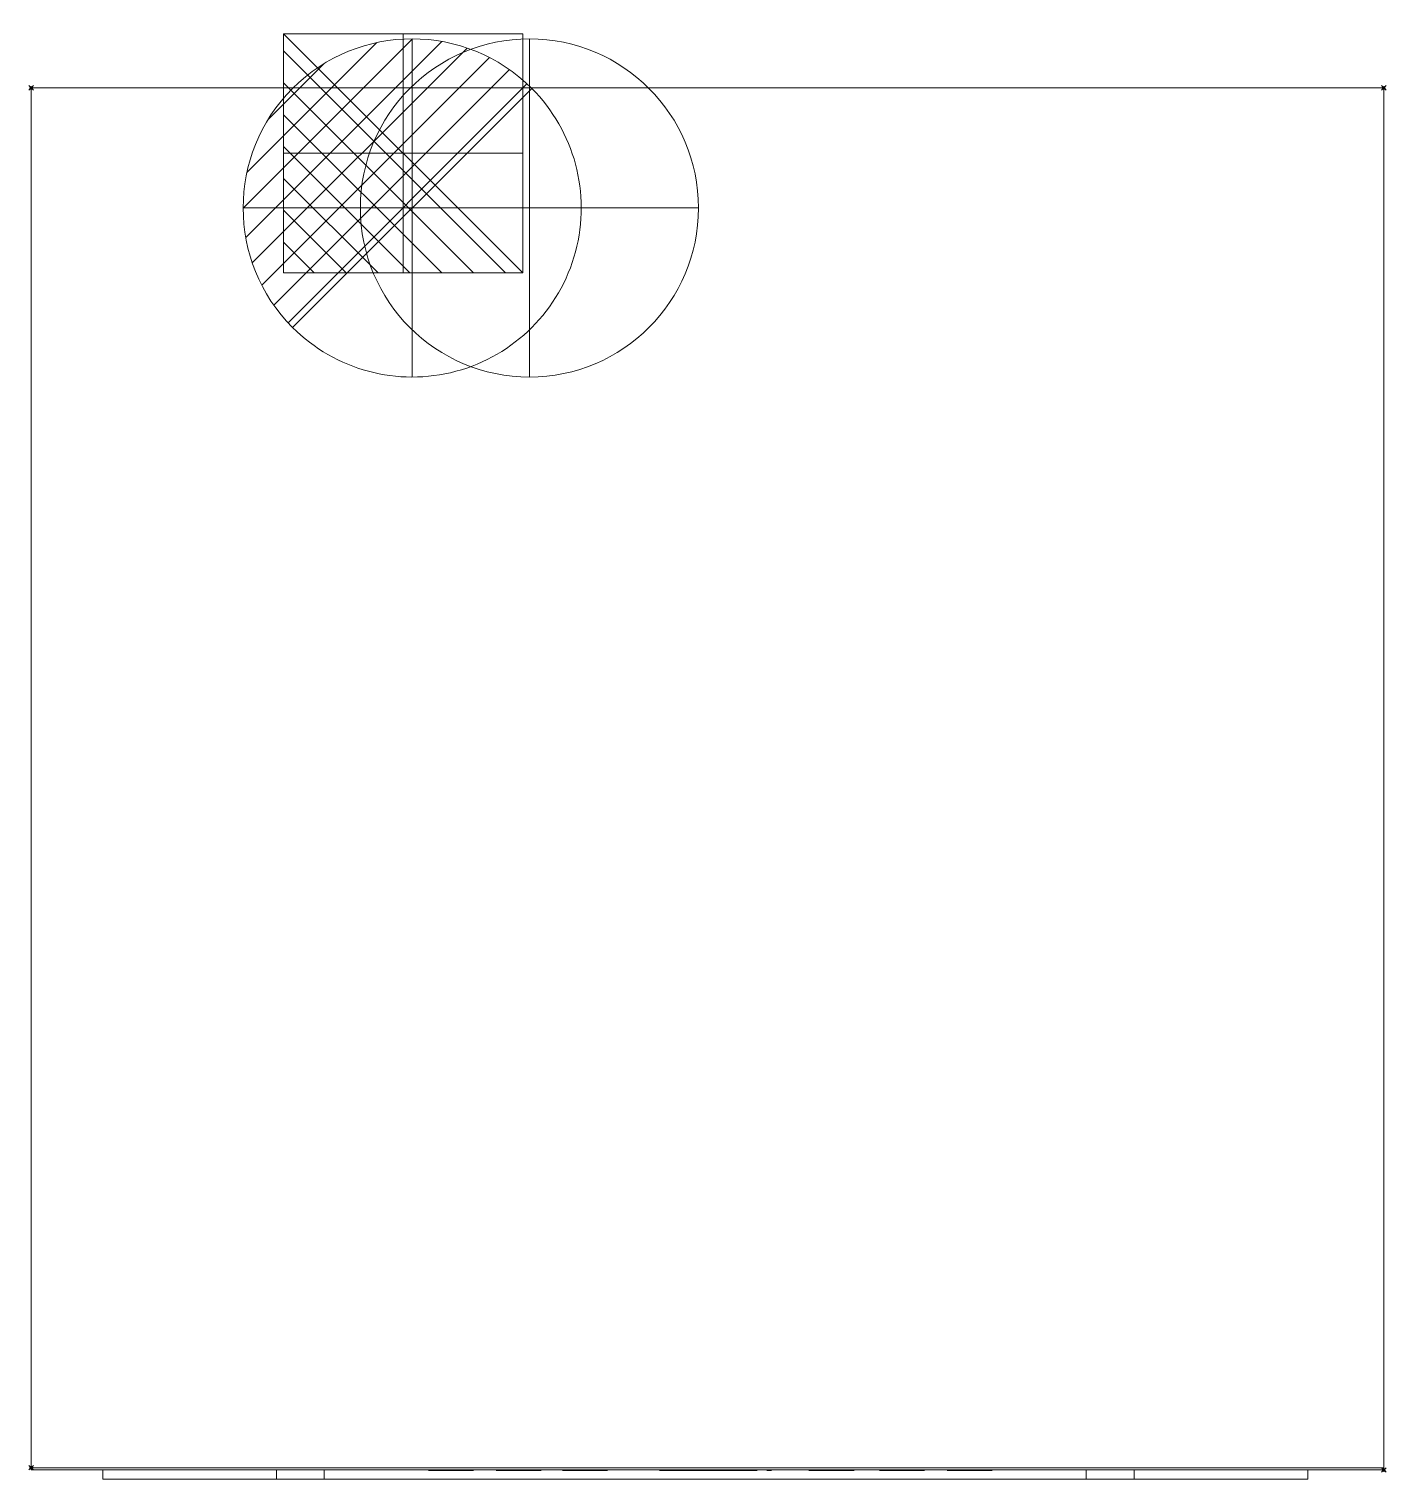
# Model space of a CAD drawing. Extents: x -1 to 601, y -617 to 26.
import ezdxf

# ---------------------------------------------------------------- set-up
doc = ezdxf.new("R2010")
doc.units = 0
doc.header["$PDMODE"] = 35
for name, color, linetype, lineweight in [('IQ_200_2D', 1, 'Continuous', 9), ('IQ_204_2D', 7, 'Continuous', 9), ('IQ_CON_DRAIN_INT', 7, 'Continuous', 30), ('IQ_CON_ELECTRICITY_INT', 7, 'Continuous', 30), ('IQ_CON_HOTWATER_INT', 7, 'Continuous', 30), ('IQ_INS_3D', 3, 'Continuous', 30)]:
    doc.layers.add(name, color=color, linetype=linetype, lineweight=lineweight)

# ---------------------------------------------------------------- blocks, each defined once
blk = doc.blocks.new('ELECT INT - ELECT INT-5686-_3D_')
at = {"layer": 'IQ_CON_ELECTRICITY_INT', "lineweight": 9}
for p, q in [((-53.03, 39.45), (-39.45, 53.03)), ((-53.03, 25.3), (-25.3, 53.03)), ((-53.03, 11.16), (-11.16, 53.03)), ((-53.03, -2.98), (2.98, 53.03)), ((-53.03, -17.12), (17.12, 53.03)), ((-53.03, -31.26), (31.26, 53.03)), ((-53.03, -45.41), (45.41, 53.03)), ((-53.03, -53.03), (53.03, 53.03)), ((-53.03, -53.03), (-53.03, 53.03)), ((-53.03, 53.03), (53.03, 53.03)), ((0, 53.03, 39.45), (0, 39.45, 53.03)), ((0, 53.03, 25.3), (0, 25.3, 53.03)), ((0, 53.03, 11.16), (0, 11.16, 53.03)), ((0, 53.03, -2.98), (0, -2.98, 53.03)), ((0, 53.03, -17.12), (0, -17.12, 53.03)), ((0, 53.03, -31.26), (0, -31.26, 53.03)), ((0, 53.03, -45.41), (0, -45.41, 53.03)), ((0, 53.03, -53.03), (0, -53.03, 53.03)), ((0, -53.03, -53.03), (0, 53.03, -53.03)), ((0, 53.03, -53.03), (0, 53.03, 53.03)), ((0, 53.03, 53.03), (0, -53.03, 53.03)), ((53.03, 53.03), (53.03, -53.03)), ((-53.03, 0, 39.45), (-39.45, 0, 53.03)), ((-53.03, 0, 25.3), (-25.3, 0, 53.03)), ((-53.03, 0, 11.16), (-11.16, 0, 53.03)), ((-53.03, 0, -2.98), (2.98, 0, 53.03)), ((-53.03, 0, -17.12), (17.12, 0, 53.03)), ((-53.03, 0, -31.26), (31.26, 0, 53.03)), ((-53.03, 0, -53.03), (53.03, 0, 53.03)), ((-53.03, 0, -45.41), (45.41, 0, 53.03)), ((53.03, 0, -53.03), (-53.03, 0, -53.03)), ((-53.03, 0, -53.03), (-53.03, 0, 53.03)), ((-53.03, 0, 53.03), (53.03, 0, 53.03)), ((53.03, 0, 53.03), (53.03, 0, -53.03)), ((53.03, -53.03), (-53.03, -53.03)), ((0, -53.03, 53.03), (0, -53.03, -53.03))]:
    blk.add_line(p, q, dxfattribs=at)
blk = doc.blocks.new('HOTWATER INT - HOTWATER INT-408204-_3D_')
at = {"layer": 'IQ_CON_HOTWATER_INT', "lineweight": 9}
blk.add_circle((0, 0), 75, dxfattribs=at)
at = {"layer": 'IQ_CON_HOTWATER_INT', "lineweight": 9, "extrusion": (-1, 0, 0)}
blk.add_circle((0, 0), 75, dxfattribs=at)
at = {"layer": 'IQ_CON_HOTWATER_INT', "lineweight": 9, "extrusion": (0, -1, 0)}
blk.add_circle((0, 0), 75, dxfattribs=at)
blk = doc.blocks.new('DRAIN INT - DRAIN INT-6758-_3D_')
at = {"layer": 'IQ_CON_DRAIN_INT', "lineweight": 9}
for p, q in [((-75, -0.13), (0.13, 75)), ((-73.84, -13.11), (13.11, 73.84)), ((-73.34, 15.67), (-15.67, 73.34)), ((-70.94, -24.35), (24.35, 70.94)), ((0, 75, -0.13), (0, -0.13, 75)), ((0, 73.84, -13.11), (0, -13.11, 73.84)), ((0, 73.34, 15.67), (0, 15.67, 73.34)), ((0, 70.94, -24.35), (0, -24.35, 70.94)), ((-66.71, -34.27), (34.27, 66.71)), ((0, 66.71, -34.27), (0, -34.27, 66.71)), ((-63.91, 39.24), (-39.24, 63.91)), ((-61.39, -43.09), (43.09, 61.39)), ((0, 63.91, 39.24), (0, 39.24, 63.91)), ((0, 61.39, -43.09), (0, -43.09, 61.39)), ((-55.07, -50.91), (50.91, 55.07)), ((-53.03, -53.03), (53.03, 53.03)), ((0, 55.07, -50.91), (0, -50.91, 55.07)), ((0, 53.03, -53.03), (0, -53.03, 53.03)), ((-75, 0, -0.13), (0.13, 0, 75)), ((-73.84, 0, -13.11), (13.11, 0, 73.84)), ((-73.34, 0, 15.67), (-15.67, 0, 73.34)), ((-70.94, 0, -24.35), (24.35, 0, 70.94)), ((-66.71, 0, -34.27), (34.27, 0, 66.71)), ((-63.91, 0, 39.24), (-39.24, 0, 63.91)), ((-61.39, 0, -43.09), (43.09, 0, 61.39)), ((-55.07, 0, -50.91), (50.91, 0, 55.07)), ((-53.03, 0, -53.03), (53.03, 0, 53.03))]:
    blk.add_line(p, q, dxfattribs=at)
at = {"layer": 'IQ_CON_DRAIN_INT', "lineweight": 9, "extrusion": (-1, 0, 0)}
for start, end in [(45, 225), (225, 45)]:
    blk.add_arc((0, 0), 75, start, end, dxfattribs=at)
at = {"layer": 'IQ_CON_DRAIN_INT', "lineweight": 9}
for start, end in [(45, 225), (225, 45)]:
    blk.add_arc((0, 0), 75, start, end, dxfattribs=at)
at = {"layer": 'IQ_CON_DRAIN_INT', "lineweight": 9, "extrusion": (0, -1, 0)}
for start, end in [(45, 225), (225, 45)]:
    blk.add_arc((0, 0), 75, start, end, dxfattribs=at)

msp = doc.modelspace()

# ---------------------------------------------------------------- linework, layer by layer
at = {"layer": 'IQ_200_2D'}
for p, q in [((600, 0), (0, 0)), ((0, 0), (0, -612)), ((600, -612), (600, 0)), ((0, -612), (0, -613)), ((0, -613), (31.7, -613)), ((31.7, -617), (31.7, -613)), ((108.77, -617), (31.7, -617)), ((129.98, -617), (108.77, -617)), ((468.04, -617), (129.98, -617)), ((489.25, -617), (468.04, -617)), ((566.32, -617), (489.25, -617)), ((566.32, -613), (566.32, -617)), ((566.32, -613), (600, -613)), ((600, -612), (600, -613))]:
    msp.add_line(p, q, dxfattribs=at)
at = {"layer": 'IQ_204_2D'}
for p, q in [((0, -612), (600, -612)), ((0, -612), (600, -612)), ((600, -613), (0, -613)), ((108.77, -617), (108.77, -613)), ((129.98, -617), (129.98, -613)), ((176.25, -613.2), (196.25, -613.2)), ((196.25, -613.2), (176.25, -613.2)), ((177.2, -613.2), (195.31, -613.2)), ((195.31, -613.2), (177.2, -613.2)), ((206.25, -613.2), (226.25, -613.2)), ((226.25, -613.2), (206.25, -613.2)), ((207.2, -613.2), (225.31, -613.2)), ((225.31, -613.2), (207.2, -613.2)), ((235.63, -613.2), (255.63, -613.2)), ((255.63, -613.2), (235.63, -613.2)), ((236.57, -613.2), (254.68, -613.2)), ((254.68, -613.2), (236.57, -613.2)), ((322.01, -613.2), (278.78, -613.2)), ((328.33, -613.2), (326.33, -613.2)), ((328.33, -613.2), (326.33, -613.2)), ((365, -613.2), (345, -613.2)), ((345, -613.2), (365, -613.2)), ((364.05, -613.2), (345.94, -613.2)), ((345.94, -613.2), (364.05, -613.2)), ((396.25, -613.2), (376.25, -613.2)), ((376.25, -613.2), (396.25, -613.2)), ((395.3, -613.2), (377.19, -613.2)), ((377.19, -613.2), (395.3, -613.2)), ((426.25, -613.2), (406.25, -613.2)), ((406.25, -613.2), (426.25, -613.2)), ((425.3, -613.2), (407.19, -613.2)), ((407.19, -613.2), (425.3, -613.2)), ((468.04, -617), (468.04, -613)), ((489.25, -617), (489.25, -613))]:
    msp.add_line(p, q, dxfattribs=at)
at = {"layer": 'IQ_INS_3D'}
for p in [(0, 0), (600, 0), (0, -612), (600, -613)]:
    msp.add_point(p, dxfattribs=at)

# ---------------------------------------------------------------- block references
at = {"layer": 'IQ_CON_DRAIN_INT', "lineweight": 9, "extrusion": (0, 1, 0), "rotation": 270}
msp.add_blockref('DRAIN INT - DRAIN INT-6758-_3D_', (-169, 0, -53.26), dxfattribs=at)
at = {"layer": 'IQ_CON_ELECTRICITY_INT', "lineweight": 9, "extrusion": (0, 0, -1), "rotation": 180}
msp.add_blockref('ELECT INT - ELECT INT-5686-_3D_', (-165, -29), dxfattribs=at)
at = {"layer": 'IQ_CON_HOTWATER_INT', "lineweight": 9, "extrusion": (0, 1, 0), "rotation": 270}
msp.add_blockref('HOTWATER INT - HOTWATER INT-408204-_3D_', (-221, 0, -53.26), dxfattribs=at)

doc.saveas('drawing.dxf')
